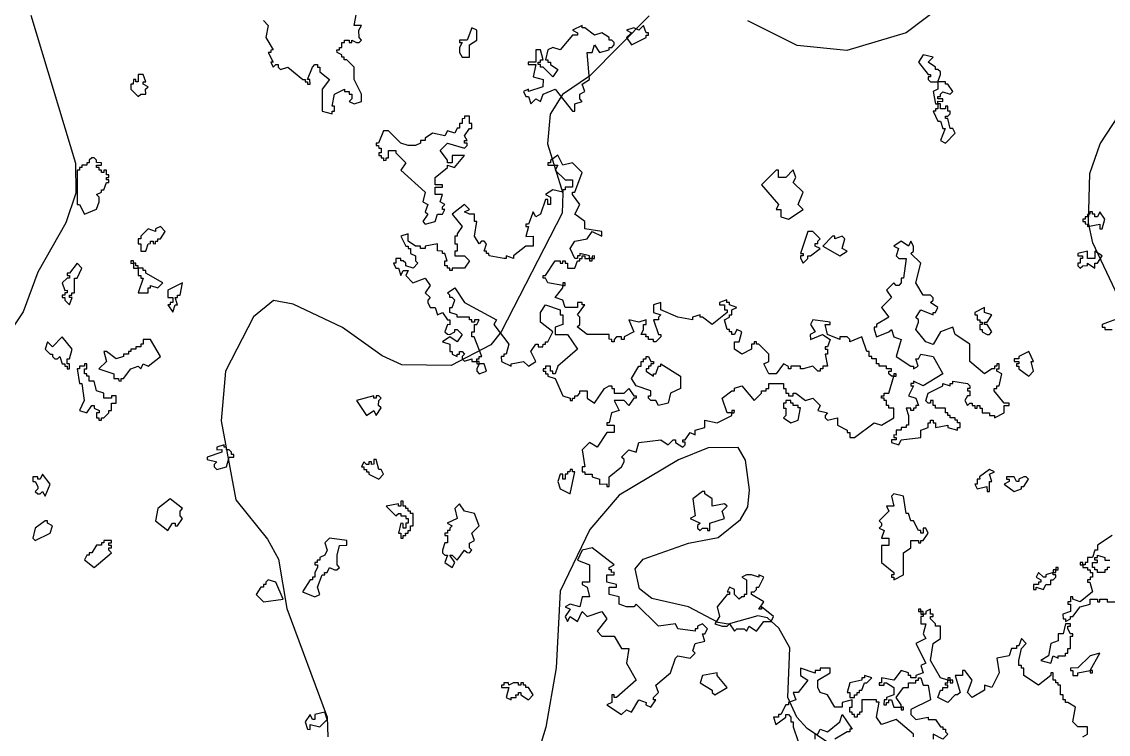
# Model space of a CAD drawing. Header units: metres. Extents: x -550 to 550, y -500 to 950.
# Drawn here: x -32 to 78.7, y -78 to -5.4 of the extents above; entities that cross this region are included whole.
import ezdxf

# ---------------------------------------------------------------- set-up
doc = ezdxf.new("R2010")
doc.units = ezdxf.units.M
doc.header["$LTSCALE"] = 2
for name, color, linetype in [('SITE-TREE-CANOPY', 94, 'CONTINUOUS'), ('TOPO-CONTOUR-MAJOR', 8, 'CONTINUOUS'), ('TOPO-CONTOUR-MINOR', 9, 'CONTINUOUS')]:
    doc.layers.add(name, color=color, linetype=linetype)

msp = doc.modelspace()

# ---------------------------------------------------------------- linework, layer by layer
at = {"layer": 'SITE-TREE-CANOPY'}
for points in [[(-7.4, -5.24), (-6.9, -5.74), (-7.15, -6.99), (-6.4, -8.23), (-6.65, -8.25), (-6.65, -8.49), (-6.9, -8.49), (-6.4, -9.49), (-6.65, -9.49), (-6.4, -9.99), (-6.15, -9.74), (-5.9, -9.74), (-5.91, -9.99), (-5.65, -10.24), (-4.9, -9.99), (-3.4, -11.24), (-3.15, -11.24), (-3.15, -11.49), (-2.9, -11.49), (-2.9, -11.74), (-2.65, -11.74), (-2.66, -11.24), (-2.9, -11.24), (-2.4, -9.99), (-2.15, -9.74), (-1.9, -9.74), (-1.9, -9.99), (-1.65, -9.99), (-1.65, -10.49), (-0.65, -11.25), (-1.4, -12.25), (-1.4, -14.49), (-0.41, -14.74), (-0.41, -14.49), (-0.15, -14.49), (-0.15, -13.99), (-0.4, -13.99), (-0.15, -12.74), (0.85, -12.24), (0.85, -12.49), (1.35, -12.49), (1.35, -12.74), (1.6, -12.74), (1.6, -13.24), (1.34, -13.49), (1.85, -13.74), (2.59, -13.49), (2.6, -12.74), (1.85, -11.24), (1.85, -9.99), (1.1, -9.25), (0.84, -9.24), (0.84, -8.99), (0.6, -8.99), (0.6, -8.74), (0.1, -8.49), (0.09, -8.24), (0.35, -8.24), (0.35, -7.99), (0.6, -7.99), (0.6, -7.49), (0.85, -7.49), (0.85, -7.24), (1.35, -7.24), (1.35, -7.49), (1.6, -7.49), (1.6, -7.24), (2.1, -7.49), (2.35, -7.49), (2.6, -7.24), (2.35, -6.99), (2.34, -6.24), (2.6, -5.74), (1.85, -5.74), (2.1, -4.49)], [(80.1, -35.49), (78.1, -36.24), (78.1, -36.49), (78.35, -36.49), (78.35, -36.74), (79.1, -36.74)], [(79.1, -57.74), (77.6, -58.73), (77.6, -59.24), (77.35, -59.23), (77.1, -59.99), (76.6, -59.99), (76.59, -60.49), (76.35, -60.49), (76.35, -60.74), (76.1, -60.73), (76.1, -60.99), (76.6, -60.99), (76.6, -61.24), (76.85, -61.24), (76.85, -61.49), (77.1, -61.49), (77.1, -61.99), (76.85, -61.99), (76.85, -62.24), (76.6, -62.24), (76.6, -62.49), (76.84, -62.49), (77.1, -63.49), (75.85, -64.49), (75.1, -64.24), (75.09, -63.99), (74.85, -63.99), (74.85, -64.49), (74.6, -64.49), (74.59, -64.74), (74.85, -64.74), (74.85, -65.49), (74.09, -65.74), (74.1, -66.24), (74.35, -66.24), (74.35, -66.49), (74.85, -66.24), (74.85, -65.99), (75.1, -66), (75.84, -64.99), (76.85, -64.74), (76.85, -64.24), (77.6, -64.24), (77.6, -64.49), (77.85, -64.49), (77.85, -64.24), (78.6, -64.24), (78.6, -64.49), (79.6, -64.49)], [(78.85, -60.99), (78.6, -60.99), (78.6, -61.24), (78.35, -61.24), (78.35, -61.49), (77.6, -61.49), (77.6, -61.24), (77.35, -61.24), (77.35, -60.99), (77.1, -60.99), (77.1, -60.49), (77.6, -60.49), (77.6, -60.24), (77.35, -60.24), (77.35, -59.99), (77.6, -59.99), (77.6, -59.74), (78.35, -59.99), (78.35, -60.24), (78.85, -60.24)], [(76.1, -78.24), (76.6, -77.99), (76.6, -77.24), (75.6, -77.24), (75.1, -76.74), (75.35, -75.24), (74.6, -74.74), (74.35, -74.74), (74.35, -74.49), (74.1, -74.49), (74.1, -73.99), (73.85, -73.99), (73.85, -72.99), (73.6, -72.99), (73.6, -72.75), (73.35, -72.74), (73.35, -72.49), (73.1, -72.49), (73.1, -71.74), (72.85, -71.74), (72.85, -71.99), (71.6, -72.99), (70.1, -72), (70.1, -71.24), (69.85, -71.24), (69.85, -70.99), (69.6, -70.99), (69.6, -70.49), (69.85, -69.24), (70.35, -68.74), (69.85, -68.24), (69.6, -68.99), (69.35, -68.99), (69.35, -69.24), (68.85, -69.24), (68.6, -69.99), (67.35, -70.25), (67.6, -71.74), (66.84, -73.24), (66.1, -72.99), (66.1, -73.49), (64.85, -74.24), (64.35, -73.73), (64.85, -72.49), (64.1, -71.49), (63.85, -71.49), (63.85, -71.99), (63.1, -71.99), (63.6, -73.74), (63.35, -73.99), (63.1, -73.99), (62.35, -74.74), (61.34, -74.24), (61.6, -73.49), (61.85, -73.49), (61.84, -73.24), (62.35, -73.24), (62.35, -72.99), (62.1, -72.99), (62.1, -72.74), (62.35, -72.74), (62.35, -72.49), (61.6, -72.24), (60.6, -70.49), (60.85, -68.74), (61.6, -68.24), (61.6, -66.99), (61.1, -66.99), (61.09, -66.74), (60.6, -66.24), (60.6, -65.99), (60.85, -65.99), (60.85, -65.74), (60.6, -65.74), (60.6, -65.24), (60.1, -65.49), (60.1, -65.74), (59.85, -65.74), (59.85, -65.99), (59.6, -65.99), (59.6, -66.74), (60.1, -66.74), (59.85, -67.74), (60.1, -68.24), (59.1, -68.74), (60.1, -70.74), (59.6, -70.99), (59.84, -71.74), (59.1, -71.99), (59.1, -72.24), (58.6, -72.24), (58.59, -71.99), (58.35, -71.99), (58.35, -71.74), (57.6, -71.49), (56.85, -72.49), (55.6, -72.24), (55.59, -72.74), (55.35, -72.74), (55.35, -72.99), (55.85, -72.99), (55.85, -72.74), (56.1, -72.74), (56.85, -73.24), (56.85, -73.99), (56.1, -74.24), (56.1, -74.49), (55.85, -74.49), (55.84, -74.99), (56.1, -74.99), (56.1, -74.74), (56.35, -74.74), (56.35, -74.49), (56.6, -74.49), (56.85, -75.24), (57.6, -75.24), (57.6, -74.99), (57.1, -74.24), (57.85, -73.24), (58.35, -73.24), (58.35, -72.74), (59.1, -72.74), (59.1, -72.49), (59.35, -72.49), (59.35, -72.24), (59.6, -72.24), (59.85, -72.99), (60.35, -72.99), (60.6, -74.49), (58.6, -75.48), (58.6, -75.98), (59.1, -76.49), (60.34, -76.24), (60.34, -76.49), (61.1, -76.49), (61.6, -77.23), (61.85, -77.23), (61.85, -77.49), (62.1, -77.49), (62.1, -77.74), (62.35, -77.99), (61.84, -78.49), (60.85, -77.99), (60.85, -78.49)], [(58.85, -78.24), (58.85, -77.99), (57.1, -76.49), (55.6, -76.99), (55.1, -76.24), (55.35, -74.73), (55.1, -74.73), (55.1, -74.49), (53.6, -74.49), (53.6, -75.74), (53.35, -75.74), (53.35, -75.99), (53.1, -75.99), (53.1, -76.24), (52.84, -76.24), (52.84, -75.99), (52.6, -75.99), (52.6, -75.74), (52.35, -75.74), (52.35, -75.24), (52.6, -75.24), (52.6, -74.49), (51.6, -74.74), (51.6, -75.24), (50.85, -75.24), (50.09, -73.99), (49.35, -73.74), (49.1, -73.24), (49.1, -72.49), (50.35, -71.74), (50.35, -71.24), (49.35, -71.25), (49.35, -71.49), (48.85, -71.49), (48.85, -71.75), (47.34, -71.24), (47.35, -71.99), (48.09, -72.49), (47.1, -73.75), (46.6, -73.74), (46.85, -74.49), (46.1, -74.74), (46.1, -74.99), (45.85, -74.99), (45.34, -75.99), (45.1, -75.99), (45.1, -76.25), (44.6, -76.24), (44.84, -76.99), (45.85, -76.24), (45.85, -75.99), (46.1, -75.99), (46.35, -76.24), (46.35, -76.74), (46.6, -76.74), (46.6, -77.24), (47.1, -78.74)], [(48.85, -78.49), (48.85, -77.99), (49.1, -77.99), (49.35, -77.49), (50.1, -77.74), (51.35, -76.74), (51.59, -75.99), (52.6, -77.49), (52.35, -77.49), (52.35, -77.73), (52.1, -77.75), (50.85, -78.49)]]:
    msp.add_lwpolyline(points, dxfattribs=at)
for points in [[(12.85, -8.99), (13.6, -8.99), (13.6, -7.74), (14.34, -7.24), (14.35, -6.24), (13.85, -5.99), (13.35, -7.24), (12.6, -7.24), (12.6, -7.49), (12.85, -7.49), (12.6, -7.99), (12.59, -8.49)], [(27.85, -8.23), (27.85, -7.99), (28.1, -7.99), (28.35, -7.73), (28.35, -7.49), (28.1, -7.25), (27.85, -7.24), (27.85, -6.99), (27.1, -6.49), (26.35, -6.74), (25.35, -5.98), (25.1, -6), (25.1, -5.74), (24.1, -6.24), (24.6, -6.5), (24.6, -6.74), (24.1, -6.74), (22.85, -8.24), (22.1, -7.99), (21.6, -8.24), (21.35, -9.24), (21.6, -9.24), (21.6, -9.49), (21.85, -9.49), (21.85, -9.74), (22.6, -10.24), (22.1, -10.99), (21.1, -9.99), (20.85, -9.99), (20.84, -9.74), (20.6, -9.74), (20.6, -9.49), (20.84, -9.49), (20.85, -9.24), (21.1, -9.24), (20.85, -8.24), (20.35, -8.24), (20.35, -9.49), (19.59, -9.49), (19.59, -9.74), (20.35, -9.74), (20.1, -10.99), (21.1, -11.24), (21.09, -11.99), (19.6, -12.48), (19.6, -12.24), (19.1, -12.49), (19.34, -12.98), (19.6, -12.98), (19.85, -13.74), (20.35, -13.24), (20.85, -13.49), (21.1, -12.74), (22.35, -12.24), (24.1, -14.49), (24.35, -14.49), (24.35, -13.74), (25.1, -13.49), (24.85, -13.24), (24.85, -12.74), (25.35, -12.49), (25.1, -11.74), (25.85, -11.24), (25.6, -8.49), (26.1, -8.49), (26.35, -7.74), (26.85, -8.49)], [(30.1, -7.74), (31.6, -6.99), (31.6, -6.74), (31.85, -6.74), (31.85, -6.49), (31.6, -6.49), (31.35, -5.74), (30.85, -6.24), (30.35, -5.99), (29.6, -6.23), (30.1, -6.49), (29.6, -6.99)], [(61.6, -10.74), (61.6, -10.49), (61.35, -10.24), (61.1, -10.24), (61.1, -9.99), (60.35, -9.49), (60.85, -8.99), (59.85, -8.74), (59.35, -9.49), (60.35, -10.74), (60.6, -10.74), (60.6, -10.99), (60.35, -10.99), (60.35, -11.24), (60.6, -11.49), (61.35, -11.49)], [(-20.15, -11.49), (-20.4, -11.49), (-20.4, -11.24), (-20.65, -11.24), (-20.66, -11.74), (-20.9, -11.74), (-20.9, -12.24), (-20.15, -12.99), (-19.91, -12.74), (-19.4, -12.74), (-19.41, -12.24), (-19.15, -11.99), (-19.65, -11.74), (-19.65, -11.49), (-19.4, -11.49), (-19.65, -10.74), (-20.16, -10.74)], [(61.35, -12.24), (60.85, -12.49), (61.1, -13.74), (61.35, -13.74), (61.35, -13.48), (61.85, -13.49), (61.85, -13.24), (61.35, -13.24), (61.35, -13), (61.6, -12.98), (61.6, -12.74), (61.85, -12.5), (62.6, -12.74), (62.85, -12.49), (62.35, -11.74), (62.1, -11.74), (62.1, -11.49), (61.35, -11.49)], [(61.35, -14.24), (61.1, -14.24), (61.1, -14.49), (60.85, -14.48), (61.35, -15.49), (61.6, -15.49), (61.85, -16.24), (62.09, -16.24), (61.6, -17.49), (62.1, -17.73), (63.1, -16.73), (62.85, -16.25), (62.6, -16.24), (62.35, -15.24), (62.1, -15.24), (62.1, -14.99), (62.35, -14.99), (62.59, -14.74), (62.6, -14.49), (62.35, -14.49), (62.35, -13.99), (62.1, -13.99), (62.1, -14.24), (61.6, -14.24), (61.6, -13.74), (61.35, -13.74)], [(13.6, -16.24), (13.85, -16.24), (13.85, -15.74), (13.6, -15.74), (13.6, -14.99), (13.1, -14.99), (13.1, -15.23), (12.85, -15.25), (12.84, -15.73), (12.6, -15.73), (12.6, -16.23), (12.35, -16.23), (12.1, -16.73), (11.35, -16.49), (11.09, -16.99), (9.84, -16.74), (9.1, -17.24), (9.1, -17.49), (8.6, -17.49), (8.6, -17.74), (8.09, -17.99), (7.35, -17.99), (6.6, -17.74), (5.35, -16.49), (4.85, -16.49), (4.34, -17.74), (4.1, -17.74), (4.1, -17.99), (4.34, -17.99), (4.35, -18.24), (4.6, -18.24), (4.6, -18.74), (4.35, -18.74), (4.35, -18.99), (4.6, -18.99), (4.6, -19.24), (4.85, -19.24), (4.85, -19.5), (5.1, -19.48), (5.1, -19.24), (5.35, -19.24), (5.35, -18.49), (6.1, -18.48), (6.1, -18.74), (7.1, -19.74), (6.6, -20.49), (9.1, -22.74), (8.85, -23.74), (9.35, -23.99), (9.1, -24.74), (9.35, -24.98), (8.85, -25.74), (9.1, -25.99), (10.1, -25.74), (10.35, -24.99), (10.85, -24.99), (11.1, -24.49), (10.85, -24.49), (10.85, -24.24), (11.1, -23.99), (10.6, -23.74), (10.85, -22.98), (10.1, -22.99), (10.1, -22.24), (10.85, -22.24), (10.85, -21.99), (10.1, -21.99), (10.1, -21.24), (11.35, -20.24), (11.35, -19.99), (12.09, -20.24), (13.1, -18.99), (11.85, -18.99), (11.85, -19.74), (11.35, -19.74), (11.35, -19.49), (10.6, -18.49), (11.35, -17.73), (13.09, -18.24), (13.35, -17.99), (13.35, -17.74), (13.1, -17.74), (13.1, -17.49), (13.35, -17.49), (13.1, -16.99)], [(-23.9, -22.49), (-23.65, -22.49), (-23.4, -21.74), (-23.15, -21.74), (-23.15, -21.49), (-23.4, -21.49), (-23.4, -21.24), (-23.15, -21.24), (-23.15, -20.99), (-23.4, -20.99), (-23.41, -20.49), (-23.65, -20.49), (-23.65, -20.74), (-23.9, -20.74), (-23.9, -20.49), (-24.15, -20.49), (-24.15, -20.24), (-24.4, -20.24), (-24.4, -19.99), (-23.9, -19.99), (-23.9, -19.74), (-24.4, -19.73), (-24.4, -19.49), (-24.65, -19.24), (-24.9, -19.24), (-25.15, -19.49), (-25.15, -19.74), (-25.4, -19.74), (-25.4, -19.99), (-25.9, -19.99), (-25.91, -20.24), (-26.15, -20.24), (-26.15, -20.49), (-26.4, -20.49), (-26.4, -23.99), (-26.15, -23.99), (-25.65, -24.99), (-24.4, -24.48), (-24.15, -23.74), (-24.15, -23.24), (-24.4, -22.99), (-23.9, -22.74)], [(14.34, -39.74), (14.6, -39.74), (14.6, -39.49), (14.85, -39.49), (14.09, -37.49), (13.85, -37.49), (13.85, -36.99), (14.1, -36.99), (14.1, -36.24), (14.35, -36.24), (14.6, -35.74), (14.1, -35.74), (14.1, -35.99), (13.85, -35.99), (13.85, -35.74), (13.6, -35.74), (13.6, -35.49), (12.35, -35.49), (12.35, -35.24), (11.6, -34.99), (11.6, -34.49), (11.85, -34.49), (12.1, -33.74), (11.85, -33.49), (11.6, -33.49), (11.6, -33.24), (11.35, -32.99), (12.1, -32.49), (13.09, -33.99), (16.35, -35.74), (16.1, -36.24), (17.6, -38.24), (17.35, -39.24), (17.1, -39.24), (17.1, -39.49), (16.84, -39.49), (16.85, -39.99), (17.85, -40.49), (17.85, -40.24), (19.1, -39.99), (19.6, -40.49), (20.35, -39.99), (19.85, -38.99), (20.35, -38.24), (20.6, -38.24), (20.6, -38.49), (21.09, -38.49), (21.1, -38.24), (21.35, -38.24), (21.35, -37.99), (21.6, -37.99), (22.1, -36.99), (20.85, -35.99), (20.85, -34.99), (21.35, -34.24), (22.85, -34.74), (22.85, -35.24), (23.1, -35.24), (23.1, -36.24), (22.35, -36.49), (22.35, -37.24), (23.6, -37.24), (24.6, -38.74), (22.59, -40.49), (22.35, -41.24), (22.1, -41.24), (22.1, -40.99), (21.85, -40.99), (21.85, -40.49), (21.34, -40.48), (21.34, -40.74), (21.1, -40.74), (21.1, -40.99), (21.34, -40.99), (21.35, -41.24), (21.6, -41.24), (21.6, -41.49), (22.35, -41.74), (23.1, -43.49), (23.85, -43.74), (23.85, -43.99), (24.1, -43.99), (24.1, -43.74), (24.35, -43.74), (24.35, -43.49), (24.6, -43.49), (24.85, -43.24), (24.85, -42.99), (25.6, -42.99), (25.6, -43.74), (26.35, -44.24), (27.35, -42.74), (27.85, -42.48), (28.1, -42.48), (28.1, -42.74), (28.35, -42.74), (28.35, -43.24), (29.35, -43.24), (29.85, -42.74), (30.35, -43.49), (30.6, -43.49), (30.6, -43.75), (30.35, -43.74), (29.85, -44.49), (29.35, -43.99), (28.35, -43.99), (28.85, -44.99), (28.09, -45.24), (27.85, -46.24), (27.59, -46.24), (27.59, -46.49), (28.35, -46.49), (28.34, -47.24), (27.6, -47.25), (26.6, -48.73), (25.85, -48.24), (25.1, -48.99), (25.35, -50.74), (25.1, -50.73), (25.09, -51.24), (25.35, -51.24), (25.35, -51.49), (26.1, -51.49), (26.1, -51.74), (26.85, -51.99), (26.85, -52.49), (27.6, -52.48), (27.6, -52.74), (27.85, -52.74), (27.85, -51.74), (29.1, -50.74), (29.35, -50.24), (29.35, -50), (29.1, -49.74), (29.85, -48.99), (30.6, -49.24), (30.85, -48.24), (33.1, -47.99), (33.85, -48.49), (34.35, -47.99), (34.6, -47.99), (34.6, -48.24), (35.34, -48.73), (35.6, -48.49), (35.6, -48.23), (35.35, -48.23), (35.35, -47.99), (35.6, -47.99), (36.1, -47.25), (36.6, -47.49), (36.6, -46.99), (37.59, -46.74), (37.6, -45.99), (38.85, -46.24), (40.35, -45.49), (40.35, -45.24), (39.85, -45.24), (39.35, -43.73), (40.35, -42.99), (40.6, -42.99), (40.6, -42.73), (41.35, -42.49), (42.6, -43.99), (43.35, -43.24), (43.35, -42.99), (43.85, -42.99), (43.85, -42.74), (44.1, -42.74), (44.1, -42.24), (45.6, -42.24), (45.6, -42.74), (45.85, -42.74), (45.85, -43.24), (46.1, -43.24), (46.1, -43.49), (46.59, -43.49), (46.6, -43.24), (46.85, -43.24), (47.85, -43.99), (48.6, -43.74), (49.35, -44.49), (49.1, -44.99), (50.1, -45.24), (49.85, -45.49), (49.85, -45.74), (50.1, -45.98), (51.1, -45.74), (51.1, -46.49), (52.1, -46.99), (52.1, -47.24), (52.35, -47.24), (52.35, -47.74), (52.85, -47.73), (54.85, -46.24), (55.6, -46.49), (56.84, -45.74), (56.85, -44.74), (56.35, -44.74), (56.35, -44.49), (56.1, -44.49), (56.1, -43.99), (55.85, -43.99), (55.85, -43.74), (55.6, -43.74), (55.6, -43.49), (55.85, -43.49), (55.85, -43.24), (56.35, -43.24), (56.85, -41.49), (56.6, -41.49), (56.35, -41.24), (56.35, -40.99), (56.6, -40.99), (56.6, -40.74), (56.1, -40.74), (56.1, -40.49), (55.35, -40.48), (55.35, -40.24), (55.1, -40.24), (55.1, -39.74), (54.6, -39.74), (54.6, -39.49), (54.35, -39.49), (54.35, -38.99), (54.1, -38.99), (53.6, -37.49), (52.35, -37.99), (52.35, -37.74), (52.09, -37.49), (51.35, -37.49), (51.35, -37.74), (50.1, -37.24), (49.85, -36.24), (50.35, -36.24), (50.35, -35.98), (48.6, -35.74), (48.35, -36.24), (48.85, -36.99), (48.34, -37.24), (48.35, -37.74), (49.59, -37.24), (50.35, -37.74), (50.1, -38.49), (49.85, -38.49), (49.85, -38.74), (50.1, -38.74), (50.1, -39.24), (49.84, -39.24), (50.1, -40.49), (49.6, -40.49), (49.6, -40.74), (49.35, -40.74), (49.35, -40.99), (49.1, -40.99), (48.6, -40.49), (47.6, -40.74), (47.35, -40.74), (47.35, -40.49), (46.35, -40.48), (46.35, -40.74), (46.1, -40.74), (46.1, -40.5), (45.59, -40.24), (44.85, -41.24), (44.1, -41.24), (43.6, -40.24), (44.1, -39.99), (44.1, -39.24), (43.1, -38.24), (42.84, -38.24), (42.84, -37.99), (42.6, -37.99), (42.6, -38.24), (42.35, -38.24), (42.35, -38.74), (41.35, -39.24), (40.6, -38.74), (40.6, -37.99), (41.1, -37.99), (41.35, -36.98), (40.84, -36.74), (40.6, -37.24), (40.35, -37.24), (40.35, -36.99), (40.1, -36.99), (40.1, -36.74), (39.85, -36.74), (39.6, -35.74), (40.1, -35.49), (40.1, -35.24), (40.35, -35.24), (40.35, -34.74), (40.85, -34.49), (40.1, -34.24), (40.1, -33.99), (39.84, -33.99), (39.84, -33.73), (39.1, -33.99), (39.1, -34.23), (39.6, -34.24), (39.6, -34.74), (39.85, -34.74), (39.85, -34.99), (38.35, -36.24), (37.35, -35.49), (37.1, -35.49), (37.1, -35.24), (36.34, -35.49), (36.34, -35.74), (34.85, -35.49), (33.09, -34.74), (33.1, -33.99), (32.35, -34.24), (32.35, -34.99), (33.1, -35.24), (32.85, -35.49), (32.85, -35.74), (32.35, -35.74), (32.85, -37.24), (33.1, -37.24), (33.1, -37.49), (32.6, -37.99), (32.35, -37.99), (32.35, -37.74), (31.85, -37.74), (31.85, -37.5), (31.59, -37.49), (31.6, -37.24), (31.1, -37.24), (31.35, -36.74), (31.35, -36.24), (31.6, -36.24), (31.6, -35.74), (30.85, -35.99), (29.85, -35.74), (30.35, -36.99), (29.35, -37.49), (29.35, -37.74), (29.09, -37.74), (29.09, -37.49), (28.6, -37.49), (28.35, -37.74), (28.35, -37.99), (28.1, -37.99), (28.1, -37.74), (27.84, -37.73), (27.85, -37.25), (25.6, -37.24), (24.59, -36.48), (24.85, -36.24), (24.85, -35.49), (24.6, -35.24), (25.35, -34.24), (25.1, -34.24), (25.1, -33.99), (24.6, -33.99), (24.6, -34.49), (23.35, -34.49), (23.1, -33.74), (22.34, -33.49), (23.1, -32.49), (23.1, -32.24), (21.59, -31.99), (21.35, -31.49), (21.1, -31.49), (21.1, -31.24), (21.35, -31.24), (22.35, -29.74), (22.85, -29.74), (22.85, -29.99), (23.1, -29.99), (23.1, -29.74), (23.35, -29.74), (23.35, -29.99), (23.6, -29.99), (23.6, -30.49), (24.35, -30.49), (24.6, -29.74), (24.85, -29.74), (24.85, -29.49), (25.1, -29.49), (25.1, -29.24), (25.35, -29.24), (25.35, -29.49), (25.85, -29.49), (25.85, -29.24), (24.85, -28.99), (24.85, -29.24), (24.6, -29.24), (24.6, -29.49), (24.35, -29.49), (23.85, -28.49), (24.35, -27.74), (25.6, -27.49), (26.1, -26.74), (27.1, -27.24), (27.1, -26.74), (25.35, -26.49), (25.35, -25.74), (24.35, -24.99), (24.85, -23.99), (24.1, -22.99), (24.1, -22.74), (24.35, -22.74), (25.1, -20.75), (24.1, -19.74), (23.1, -19.99), (22.6, -18.98), (21.85, -19.5), (21.85, -19.74), (21.6, -19.74), (21.6, -19.98), (22.6, -19.99), (22.35, -20.49), (23.35, -21.49), (24.09, -21.49), (24.1, -22.23), (23.35, -22.24), (23.35, -22.49), (23.1, -22.49), (23.1, -22.74), (22.1, -22.49), (21.35, -22.99), (21.85, -23.24), (21.85, -23.99), (21.6, -23.99), (21.6, -23.49), (21.35, -23.49), (20.85, -24.99), (20.35, -25.24), (20.09, -24.74), (19.6, -25.99), (19.35, -25.99), (19.35, -26.24), (19.6, -26.24), (19.35, -27.25), (20.1, -27.23), (20.1, -28.24), (19.35, -28.24), (18.1, -29.23), (18.1, -29.49), (17.35, -29.24), (17.35, -29.49), (17.1, -29.49), (15.6, -29.24), (15.59, -28.99), (15.35, -28.99), (15.35, -28.74), (15.1, -28.74), (15.35, -27.99), (15.1, -27.74), (14.84, -27.74), (14.6, -28), (14.1, -27.24), (14.35, -25.74), (14.1, -25.74), (14.1, -24.99), (13.6, -24.99), (13.1, -24.75), (13.6, -24.49), (13.1, -23.99), (11.85, -24.99), (12.85, -26.24), (12.35, -26.99), (12.35, -27.24), (12.1, -27.24), (12.1, -27.99), (12.35, -27.99), (12.35, -28.74), (12.1, -28.74), (12.1, -29.24), (13.1, -29.24), (13.6, -29.74), (13.1, -30.49), (11.85, -30.49), (11.85, -30.74), (11.6, -30.74), (11.6, -30.49), (11.35, -30.49), (11.35, -30.24), (11.1, -30.24), (11.1, -29.74), (11.34, -29.74), (11.1, -28.99), (10.85, -28.99), (10.85, -28.74), (10.35, -28.73), (10.35, -27.99), (9.1, -28.24), (9.1, -28.49), (8.6, -28.49), (8.6, -28.24), (8.1, -28.24), (7.34, -27.74), (7.35, -26.98), (6.6, -27.24), (7.1, -28.24), (7.35, -28.24), (7.35, -28.49), (7.6, -28.49), (7.6, -28.99), (8.1, -29.24), (8.1, -29.74), (8.35, -29.99), (7.85, -30.49), (7.1, -30.24), (7.1, -29.99), (6.85, -29.74), (6.6, -29.74), (6.6, -29.49), (6.1, -29.49), (6.1, -29.99), (5.85, -29.99), (6.1, -30.49), (6.35, -30.49), (6.6, -31.24), (6.85, -30.74), (7.35, -30.74), (7.1, -31.24), (7.84, -31.99), (9.1, -31.49), (9.6, -32.24), (9.1, -32.99), (9.6, -33.49), (9.34, -33.74), (9.34, -34), (9.6, -34.48), (10.1, -34.49), (10.35, -35.24), (10.85, -34.99), (11.35, -35.74), (11.6, -35.74), (11.6, -36.25), (11.35, -36.24), (11.1, -36.99), (11.35, -37.23), (11.59, -37.24), (12.1, -36.99), (12.1, -36.74), (12.35, -36.74), (12.84, -37.24), (12.35, -37.99), (11.59, -37.49), (10.85, -37.99), (11.6, -38.24), (11.6, -38.99), (11.85, -38.99), (11.84, -39.24), (12.35, -39.49), (12.35, -39.24), (12.6, -39.24), (12.6, -38.99), (12.85, -38.99), (13.09, -39.24), (12.85, -39.49), (12.85, -39.74), (13.1, -39.98), (13.85, -39.74), (13.85, -39.99), (14.35, -39.99)], [(45.84, -21.24), (45.1, -21.24), (45.1, -20.49), (44.85, -20.49), (43.35, -21.99), (45.1, -23.99), (44.85, -24.49), (45.35, -24.49), (45.35, -25.24), (46.1, -25.49), (47.6, -24.49), (47.1, -23.99), (47.6, -22.74), (46.6, -21.74), (46.85, -21.24), (46.6, -20.48)], [(77.6, -25.24), (77.35, -25.24), (77.35, -24.98), (77.1, -24.98), (77.1, -24.74), (76.84, -24.74), (76.84, -24.98), (76.6, -25), (76.6, -25.24), (76.35, -25.24), (76.35, -25.48), (76.1, -25.5), (76.1, -25.74), (76.34, -25.74), (76.34, -25.98), (76.6, -25.99), (76.6, -26.24), (77.85, -25.99), (77.85, -26.49), (78.1, -26.49), (78.35, -25.49), (77.85, -24.74)], [(-18.4, -26.74), (-19.15, -26.49), (-19.9, -27.24), (-19.9, -27.49), (-20.15, -27.49), (-20.15, -27.99), (-19.9, -27.99), (-19.91, -28.74), (-19.4, -28.74), (-19.15, -28), (-18.9, -27.98), (-18.9, -27.74), (-18.65, -27.74), (-18.65, -27.98), (-18.4, -27.99), (-18.4, -27.74), (-18.16, -27.74), (-18.15, -27.48), (-17.9, -27.49), (-17.4, -26.74), (-17.9, -26.24), (-18.4, -26.49)], [(47.35, -28.99), (47.6, -29), (47.6, -29.24), (47.35, -29.24), (47.35, -29.48), (47.6, -29.99), (48.09, -29.49), (48.1, -29.24), (48.35, -29.24), (49.35, -28.49), (48.85, -28.24), (48.85, -27.98), (49.1, -27.98), (49.09, -27.74), (49.35, -27.48), (48.6, -26.74), (48.1, -26.74)], [(50.85, -27.49), (50.85, -27.24), (50.6, -27.24), (49.6, -28.24), (51.35, -29.24), (52.1, -28.75), (51.6, -28.49), (51.85, -27.49), (51.6, -27.24)], [(58.35, -28.24), (57.6, -27.74), (56.85, -28.24), (57.34, -28.49), (57.1, -29.24), (57.35, -29.49), (58.1, -29.49), (57.85, -31.49), (57.6, -31.49), (57.6, -31.99), (57.35, -32.24), (57.09, -32.24), (56.85, -31.99), (56.1, -32.74), (56.6, -33.49), (55.6, -34.49), (56.35, -35.49), (55.09, -36.24), (55.09, -36.49), (54.85, -36.49), (54.85, -36.74), (55.1, -37.49), (56.35, -36.99), (56.6, -36.74), (56.85, -37.49), (57.6, -37.74), (57.1, -39.49), (58.6, -40.49), (58.85, -40.49), (58.85, -40.73), (59.34, -40.49), (59.1, -39.74), (59.35, -39.74), (59.6, -39.24), (60.85, -39.49), (61.85, -41.24), (59.85, -42.49), (58.84, -41.99), (58.85, -42.24), (58.6, -42.24), (58.6, -42.49), (58.85, -42.49), (58.35, -43.49), (59.09, -43.74), (59.35, -44.49), (59.1, -44.49), (59.1, -44.74), (58.85, -44.74), (58.85, -44.99), (58.59, -44.99), (58.59, -44.74), (58.1, -44.74), (58.35, -45.49), (58.35, -46.48), (58.1, -46.5), (58.1, -46.74), (57.6, -46.74), (57.59, -47), (57.1, -46.99), (57.1, -47.5), (56.85, -47.49), (56.85, -47.74), (57.1, -47.74), (57.09, -47.98), (56.6, -48), (56.6, -48.24), (57.35, -48.49), (57.6, -47.99), (59.6, -47.74), (59.6, -46.99), (60.35, -46.74), (60.35, -46.24), (60.59, -46.24), (60.59, -45.99), (60.85, -45.99), (60.85, -46.24), (61.1, -46.24), (61.1, -46.74), (62.35, -46.49), (62.35, -46.73), (63.35, -46.99), (63.35, -46.74), (63.6, -46.74), (63.6, -46.24), (63.35, -46.24), (63.35, -45.99), (63.09, -45.99), (63.1, -45.73), (62.6, -45.74), (62.6, -45.49), (62.35, -45.49), (62.34, -45.24), (62.1, -45.24), (62.1, -44.74), (61.09, -44.74), (61.1, -44.49), (60.85, -44.49), (60.85, -43.98), (60.6, -43.98), (60.6, -44.24), (60.35, -44.24), (60.1, -44), (60.35, -43.24), (61.85, -42.48), (61.85, -42.24), (62.6, -42.49), (62.6, -42.24), (62.85, -42.24), (62.85, -41.99), (64.35, -42.24), (64.6, -42.49), (64.59, -42.74), (64.35, -42.74), (64.35, -42.99), (64.59, -42.99), (64.6, -43.49), (64.35, -43.49), (64.09, -43.99), (64.35, -44.49), (64.6, -44.23), (64.85, -44.23), (64.85, -44.49), (65.1, -44.49), (65.1, -44.74), (65.35, -44.74), (65.35, -44.49), (65.6, -44.49), (65.6, -44.74), (65.85, -44.74), (65.85, -45.24), (66.6, -45.24), (66.6, -45.49), (67.1, -45.49), (67.1, -45.74), (68.1, -45.24), (68.1, -44.49), (68.6, -44.48), (68.6, -44.24), (68.1, -44.24), (67.09, -42.99), (67.09, -42.74), (67.35, -42.74), (67.35, -42.49), (67.6, -42.49), (67.85, -41.24), (67.35, -40.99), (67.35, -40.75), (67.6, -40.73), (67.6, -40.25), (67.35, -40.24), (67.35, -40.49), (67.1, -40.49), (67.1, -40.74), (66.84, -40.74), (66.1, -41.24), (64.6, -39.99), (64.6, -38.24), (63.1, -37.24), (62.85, -36.49), (61.6, -36.99), (60.85, -38.25), (60.1, -37.99), (59.1, -36.74), (59.35, -35.99), (59.35, -35.74), (59.1, -35.5), (59.6, -34.74), (60.85, -35.24), (60.85, -34.99), (61.1, -34.99), (61.35, -34.49), (60.6, -33.98), (60.85, -33.74), (60.85, -33.5), (60.6, -33.24), (59.85, -33.24), (59.1, -31.99), (59.6, -29.99), (58.59, -28.99), (58.85, -28.74), (58.85, -28.24), (58.6, -27.74)], [(77.34, -29.49), (76.6, -29.49), (76.6, -28.74), (75.6, -28.99), (75.6, -29.24), (76.09, -29.24), (76.09, -29.49), (75.85, -29.49), (75.85, -29.99), (75.6, -29.99), (75.59, -30.24), (75.85, -30.49), (76.1, -30.24), (76.6, -30.23), (76.6, -29.99), (77.35, -30.49), (77.35, -29.99), (77.6, -29.99), (78.1, -29.24), (77.35, -28.74)], [(-20.65, -29.74), (-20.9, -29.74), (-20.9, -30), (-20.65, -29.98)], [(25.85, -29.75), (26.1, -29.73), (26.1, -29.49), (25.85, -29.49)], [(26.35, -29.49), (26.35, -29.23), (26.1, -29.25), (26.1, -29.49)], [(-27.4, -31.24), (-27.15, -31.24), (-27.15, -31.49), (-27.4, -31.49), (-27.9, -31.99), (-27.65, -32.75), (-27.4, -32.73), (-27.4, -32.99), (-27.65, -32.99), (-27.65, -33.23), (-27.9, -33.25), (-27.9, -33.49), (-27.65, -33.49), (-27.65, -33.74), (-27.15, -34.24), (-26.9, -33.49), (-27.15, -33.49), (-27.15, -33.24), (-26.91, -33.24), (-26.91, -32.99), (-26.65, -32.99), (-26.65, -31.49), (-26.4, -31.49), (-25.9, -30.49), (-26.4, -29.99), (-27.16, -30.99), (-27.4, -30.99)], [(-20.65, -30.24), (-20.65, -30.49), (-20.15, -30.49), (-20.15, -30.24), (-20.41, -30.24), (-20.41, -29.98), (-20.65, -29.98)], [(-20.15, -31.24), (-19.9, -31.24), (-19.9, -31.49), (-19.65, -31.49), (-20.15, -32.99), (-19.15, -32.99), (-19.15, -32.49), (-18.9, -32.49), (-18.91, -32.24), (-18.15, -32.49), (-17.66, -31.99), (-19.4, -30.99), (-19.4, -30.74), (-19.65, -30.74), (-19.65, -30.49), (-20.15, -30.49)], [(-17.15, -33.49), (-16.65, -33.49), (-16.65, -33.99), (-16.9, -33.99), (-16.9, -34.24), (-17.15, -34.24), (-16.65, -34.98), (-16.4, -34.24), (-16.16, -34.24), (-16.4, -33.49), (-16.15, -33.49), (-16.15, -33.24), (-15.9, -33.24), (-15.65, -31.99), (-17.15, -32.74)], [(23.35, -32.24), (23.35, -31.99), (23.1, -31.99), (23.1, -32.24)], [(66.35, -37.24), (66.6, -37.24), (66.85, -36.98), (66.35, -36.24), (66.1, -36.24), (66.1, -35.99), (66.35, -35.99), (66.84, -35.24), (66.1, -34.99), (66.09, -34.49), (65.1, -34.99), (65.1, -35.24), (65.35, -35.24), (65.35, -35.74), (65.6, -35.74), (65.6, -35.99), (65.85, -35.99), (65.85, -36.24), (65.6, -36.24), (65.6, -36.74), (65.85, -36.74), (65.85, -36.99)], [(-28.9, -38.49), (-29.4, -37.99), (-29.65, -38.74), (-29.15, -39.24), (-28.9, -39.24), (-28.9, -39.48), (-28.65, -39.74), (-28.4, -39.74), (-28.15, -39.49), (-27.91, -40.24), (-27.65, -40.24), (-27.65, -40.49), (-27.4, -40.49), (-27.4, -40.74), (-27.15, -40.74), (-27.15, -40.24), (-27.4, -40.24), (-27.4, -39.74), (-27.15, -39.74), (-26.9, -38.74), (-27.9, -37.49)], [(-20.15, -40.49), (-19.9, -40.74), (-19.65, -40.24), (-19.16, -40.49), (-17.9, -39.49), (-18.91, -37.74), (-19.65, -37.74), (-19.65, -38.24), (-19.9, -38.24), (-19.9, -38.5), (-20.4, -38.49), (-20.4, -38.74), (-20.9, -38.74), (-20.9, -38.99), (-21.15, -38.99), (-21.15, -39.24), (-21.65, -39.24), (-21.65, -39.49), (-22.41, -39.74), (-23.4, -38.99), (-23.65, -38.99), (-23.4, -39.99), (-24.16, -40.74), (-22.65, -41.24), (-22.65, -41.74), (-22.16, -41.74), (-22.15, -41.98), (-21.9, -41.99), (-21.9, -41.74), (-21.65, -41.74), (-20.9, -40.74)], [(32.1, -39.99), (32.35, -39.99), (32.35, -40.24), (32.1, -40.24), (32.1, -40.49), (31.85, -40.49), (31.85, -40.74), (31.6, -40.74), (31.6, -40.99), (32.35, -41.49), (32.35, -41.24), (32.59, -41.24), (32.85, -40.49), (33.1, -40.49), (33.09, -40.24), (35.1, -41.49), (35.1, -42.74), (34.09, -43.24), (33.85, -44.24), (32.85, -44.49), (32.6, -43.99), (32.1, -43.99), (31.85, -43.74), (31.85, -43.49), (32.1, -43.49), (32.1, -42.99), (30.6, -42.49), (30.1, -41.74), (30.85, -40.49), (31.1, -40.49), (31.1, -39.99), (31.35, -39.99), (31.35, -39.74), (31.6, -39.74), (31.6, -39.49), (31.85, -39.49)], [(69.1, -39.99), (69.6, -39.99), (69.6, -40.24), (69.35, -40.24), (69.35, -40.49), (69.6, -40.49), (69.6, -40.74), (70.6, -41.49), (71.1, -40.99), (70.85, -39.99), (71.09, -39.99), (70.6, -38.99), (69.6, -39.49), (69.6, -39.74), (69.1, -39.74)], [(-25.15, -41.49), (-25.4, -41.49), (-25.4, -41.24), (-25.65, -41.24), (-25.65, -40.73), (-25.41, -40.73), (-25.4, -40.23), (-25.65, -40.25), (-25.65, -40.49), (-26.15, -40.49), (-26.15, -40.74), (-26.4, -40.74), (-26.15, -42.24), (-25.9, -42.24), (-25.66, -43.99), (-26.16, -44.99), (-25.4, -45.24), (-24.9, -44.5), (-24.65, -44.48), (-24.65, -44.74), (-24.15, -44.99), (-24.15, -45.24), (-24.4, -45.24), (-24.4, -45.74), (-24.16, -45.74), (-24.16, -45.99), (-23.9, -45.99), (-23.9, -45.74), (-23.65, -45.74), (-23.15, -45.24), (-23.15, -44.99), (-22.9, -44.99), (-22.9, -44.24), (-22.4, -44.24), (-22.4, -43.49), (-22.9, -43.49), (-22.9, -43.74), (-23.65, -43.74), (-23.65, -43.24), (-24.4, -42.99), (-24.65, -41.99), (-25.15, -41.99)], [(14.6, -39.99), (14.35, -39.99), (14.35, -40.24), (14.6, -40.24)], [(14.35, -40.74), (14.35, -40.99), (14.6, -41.24), (15.35, -40.99), (15.1, -40.24), (14.6, -40.24)], [(57.1, -41.49), (57.1, -41.24), (56.85, -41.24), (56.85, -41.49)], [(4.1, -43.74), (3.85, -43.74), (3.85, -43.49), (2.1, -43.99), (3.1, -45.49), (3.85, -44.99), (4.1, -45.49), (4.6, -44.73), (4.34, -44.49), (4.35, -43.99), (4.6, -43.74), (4.35, -43.49), (4.1, -43.49)], [(46.35, -46.24), (47.1, -45.99), (47.34, -44.73), (47.1, -44.73), (47.1, -44.49), (46.6, -44.49), (46.6, -44.24), (46.35, -44.24), (46.35, -43.99), (45.85, -43.99), (45.85, -44.24), (45.6, -44.24), (45.6, -44.74), (45.85, -44.74), (45.85, -45.49), (45.59, -45.74)], [(40.59, -45.24), (40.6, -44.99), (40.35, -44.99), (40.35, -45.24)], [(-12.15, -50.99), (-11.16, -50.74), (-10.9, -49.74), (-10.4, -49.74), (-10.4, -49.49), (-10.66, -49.49), (-10.66, -49.24), (-10.9, -48.99), (-11.15, -48.99), (-11.15, -48.74), (-11.4, -48.74), (-11.41, -48.48), (-12.15, -48.74), (-12.15, -48.99), (-11.65, -48.98), (-11.65, -49.24), (-13.15, -49.74), (-13.15, -49.99), (-12.15, -50.24), (-12.41, -50.49), (-12.41, -50.74)], [(4.35, -51.99), (4.85, -51.49), (4.6, -50.99), (4.35, -50.99), (4.1, -50), (3.85, -49.99), (3.85, -50.48), (3.6, -50.5), (3.6, -50.24), (3.35, -50.24), (3.35, -50.49), (3.1, -50.49), (2.85, -50.24), (2.59, -50.74), (2.85, -50.74), (2.85, -50.99), (3.1, -51), (3.1, -51.24), (3.35, -51.24), (3.35, -51.48)], [(-30.4, -53.49), (-30.15, -53.49), (-29.9, -53.24), (-29.65, -53.74), (-29.15, -52.49), (-29.9, -51.49), (-30.15, -51.99), (-30.4, -51.99), (-30.4, -51.74), (-30.9, -51.74), (-30.91, -52.24), (-30.65, -52.24), (-30.4, -52.74), (-30.4, -52.99), (-30.65, -53.24)], [(23.84, -51.24), (23.6, -51.24), (23.6, -51.49), (23.35, -51.49), (23.35, -51.99), (23.1, -51.99), (23.1, -51.49), (22.85, -51.49), (22.6, -52.24), (22.85, -52.99), (23.85, -53.49), (24.35, -51.23), (24.1, -51.25), (24.1, -50.99), (23.85, -50.99)], [(65.35, -52.99), (66.34, -52.74), (66.35, -53.24), (66.6, -53.24), (66.6, -52.24), (66.85, -52.24), (66.6, -51.49), (67.1, -51.23), (66.6, -50.99), (65.59, -51.74), (65.6, -51.99), (65.35, -51.99), (65.35, -52.49), (65.09, -52.49)], [(69.6, -51.99), (69.6, -52.24), (69.35, -52.24), (69.1, -51.74), (68.35, -51.74), (68.35, -51.99), (68.6, -51.99), (68.6, -52.24), (68.1, -52.49), (69.1, -53.24), (69.85, -52.98), (69.85, -52.74), (70.09, -52.74), (70.59, -51.98), (70.35, -51.74), (70.1, -51.74)], [(-17.15, -57.24), (-16.66, -56.49), (-16.4, -56.49), (-16.4, -56.74), (-16.15, -56.74), (-15.65, -55.99), (-15.9, -55.74), (-15.9, -55.24), (-15.65, -54.99), (-16.9, -53.99), (-18.15, -54.99), (-18.4, -56.24)], [(6.85, -57.99), (6.85, -57.74), (7.1, -57.74), (7.09, -57.49), (7.35, -57.49), (7.35, -57.24), (7.6, -57.24), (7.6, -56.74), (7.85, -56.74), (7.85, -55.5), (7.6, -55.49), (7.6, -55.24), (7.35, -55.24), (7.35, -54.99), (7.1, -54.99), (7.1, -54.74), (6.85, -54.74), (6.85, -54.24), (6.6, -54.24), (6.6, -54.74), (6.35, -54.74), (6.35, -54.49), (5.1, -54.74), (6.1, -55.74), (6.35, -55.49), (6.6, -55.49), (6.6, -55.74), (7.1, -55.74), (7.1, -55.99), (7.35, -56), (7.35, -56.48), (7.1, -56.48), (7.1, -56.98), (6.85, -56.98), (6.85, -56.5), (6.6, -56.49), (6.35, -57.48), (6.6, -57.48), (6.6, -57.99)], [(36.6, -55.74), (36.1, -55.99), (37.1, -56.49), (36.85, -56.73), (36.85, -56.99), (37.1, -57.24), (37.35, -56.99), (37.85, -56.99), (37.85, -57.24), (38.1, -57.24), (38.1, -56.49), (39.6, -55.99), (39.35, -55.24), (39.85, -54.74), (39.6, -54.49), (38.35, -54.73), (38.35, -53.99), (37.6, -53.49), (37.6, -53.24), (37.35, -53.24), (36.35, -53.99)], [(56.85, -54.74), (56.1, -54.74), (56.35, -55.24), (55.35, -56.24), (55.59, -56.49), (55.59, -56.74), (55.35, -56.99), (55.85, -57.24), (55.6, -57.99), (56.34, -57.99), (56.35, -58.74), (55.6, -58.74), (55.6, -60.49), (56.85, -61.49), (56.85, -61.74), (56.6, -61.74), (56.6, -61.99), (56.84, -61.99), (56.84, -62.24), (57.85, -61.73), (57.85, -59.49), (58.6, -58.99), (58.6, -58.24), (59.35, -58.24), (59.35, -58.49), (59.6, -58.49), (59.6, -58.24), (59.85, -58.24), (60.35, -57.49), (60.1, -56.99), (59.85, -56.99), (59.85, -57.49), (59.6, -57.49), (59.6, -57.24), (59.35, -57.24), (58.85, -56.24), (58.6, -56.24), (58.35, -55.49), (58.1, -55.49), (57.85, -53.74), (56.85, -53.49), (56.6, -53.73)], [(11.09, -59.74), (11.35, -59.74), (11.1, -60.49), (11.84, -60.98), (12.1, -60.48), (11.6, -59.74), (11.85, -59.74), (12.35, -60.24), (13.1, -59.24), (13.35, -59.48), (13.59, -59.49), (13.85, -59.24), (13.6, -58.98), (13.6, -58.5), (14.1, -58.24), (13.85, -57.49), (14.6, -56.74), (14.1, -55.49), (13.09, -55.24), (12.6, -54.49), (12.1, -54.99), (12.35, -55.99), (11.34, -56.49), (11.85, -56.74), (11.6, -56.99), (11.6, -57.24), (11.35, -57.24), (11.35, -57.49), (11.1, -57.49), (11.1, -57.74), (11.35, -57.74), (11.35, -58.49), (11.1, -58.49), (10.85, -59.24), (10.85, -59.49)], [(-30.65, -58.24), (-29.15, -57.49), (-28.9, -56.74), (-29.4, -56.49), (-29.4, -56.24), (-29.65, -56.24), (-30.65, -56.99), (-30.9, -57.99)], [(-24.65, -60.99), (-22.9, -59.49), (-23.15, -59.24), (-23.15, -58.99), (-22.9, -58.99), (-22.9, -58.74), (-23.15, -58.74), (-23.15, -58.49), (-22.9, -58.49), (-22.9, -58.24), (-23.65, -58.23), (-23.65, -58.49), (-23.91, -58.49), (-23.91, -58.73), (-24.4, -58.73), (-24.9, -59.49), (-25.15, -59.49), (-25.15, -59.73), (-25.4, -59.75), (-25.65, -60.23)], [(-2.15, -63.99), (-1.65, -63.74), (-1.9, -62.99), (-1.4, -61.73), (-1.15, -61.73), (-1.16, -61.49), (-0.9, -61.49), (-0.65, -60.99), (-0.15, -61.24), (0.09, -61.24), (0.35, -60.99), (0.1, -60.74), (0.1, -59.73), (0.35, -58.74), (1.1, -58.73), (1.1, -58.25), (-0.65, -57.99), (-1.15, -58.49), (-0.9, -59.24), (-1.15, -59.74), (-1.65, -59.99), (-1.65, -60.24), (-1.91, -60.24), (-1.91, -60.49), (-2.15, -60.49), (-2.15, -60.74), (-1.9, -60.74), (-1.9, -60.99), (-2.15, -61.49), (-2.15, -61.99), (-2.4, -61.99), (-2.4, -62.24), (-2.65, -62.24), (-3.41, -63.49)], [(37.35, -67.74), (37.59, -67.74), (37.85, -67.24), (37.35, -66.74), (36.84, -66.99), (36.85, -67.24), (36.6, -67.24), (36.6, -67.49), (34.85, -67.24), (34.6, -66.74), (32.85, -66.99), (30.6, -64.74), (30.35, -64.99), (29.6, -64.99), (28.85, -64.74), (28.85, -63.99), (27.85, -63.74), (27.85, -62.99), (28.6, -62.99), (28.6, -62.74), (27.59, -62.48), (27.6, -61.74), (28.35, -61.74), (28.35, -61.48), (28.09, -61.5), (28.09, -61.24), (27.85, -61.24), (27.85, -60.99), (28.35, -60.74), (26.1, -58.99), (25.1, -59.24), (24.6, -60.24), (25.85, -60.74), (25.85, -62.49), (25.09, -62.49), (25.1, -62.74), (25.6, -62.99), (25.85, -64), (25.1, -63.99), (24.85, -64.99), (23.85, -64.74), (23.35, -64.99), (23.85, -65.24), (23.35, -65.99), (23.6, -66.5), (23.85, -65.99), (24.6, -66.49), (25.1, -65.48), (25.6, -65.99), (27.1, -65.49), (27.6, -66.24), (26.6, -67.49), (27.1, -67.99), (28.35, -67.99), (29.1, -69.24), (29.85, -69.24), (29.6, -70.74), (30.6, -72.49), (28.6, -74.24), (28.34, -74.24), (28.34, -73.99), (28.1, -73.99), (28.1, -74.74), (27.6, -74.99), (29.1, -75.99), (29.6, -75.49), (30.1, -75.74), (30.85, -74.49), (31.6, -74.74), (31.59, -74.99), (32.1, -75.24), (32.6, -74.49), (32.35, -74.49), (32.35, -74.24), (32.85, -73.74), (32.59, -72.99), (34.1, -71.74), (34.6, -70.24), (34.85, -69.99), (36.1, -70.24), (36.6, -69.74), (36.35, -69.49), (36.6, -68.74), (37.6, -68.49)], [(76.1, -60.49), (75.85, -60.49), (75.85, -60.73), (76.1, -60.73)], [(42.1, -66.99), (42.85, -67.49), (43.6, -66.49), (44.35, -66.49), (44.6, -65.99), (43.35, -64.99), (43.35, -65.24), (43.1, -65.24), (43.6, -64.49), (42.35, -63.74), (42.35, -63.49), (42.6, -63.49), (42.85, -63.24), (42.85, -62.99), (43.1, -62.99), (43.6, -61.99), (43.09, -61.74), (43.1, -61.99), (42.35, -61.74), (41.84, -61.74), (41.35, -61.99), (41.85, -62.24), (41.85, -63.74), (41.6, -63.74), (41.6, -63.99), (41.35, -63.99), (41.1, -64.24), (40.6, -63.74), (40.6, -63.24), (40.1, -62.99), (39.85, -63.49), (40.1, -63.49), (40.1, -63.74), (39.85, -63.74), (38.85, -64.99), (39.1, -65.99), (38.6, -66.74), (39.34, -66.99), (39.85, -66.99), (40.1, -66.74), (40.6, -67.49), (40.85, -67.24), (41.6, -67.24), (41.85, -67.49)], [(72.34, -61.74), (72.35, -61.99), (72.1, -61.99), (71.6, -61.49), (71.35, -61.99), (71.85, -62.24), (71.84, -62.49), (71.6, -62.49), (71.6, -62.74), (71.1, -62.74), (71.1, -63.24), (71.35, -63.24), (71.35, -62.99), (72.1, -63.24), (72.35, -62.74), (72.85, -62.74), (72.85, -62.24), (73.1, -62.24), (73.35, -61.99), (73.35, -61.74), (73.1, -61.74), (73.1, -61.49)], [(73.35, -61.49), (73.35, -61.24), (73.1, -61.24), (73.1, -61.49)], [(73.59, -61.24), (73.6, -60.99), (73.35, -60.99), (73.35, -61.24)], [(-7.4, -62.99), (-7.65, -62.99), (-8.15, -63.74), (-7.4, -64.49), (-5.4, -64.24), (-6.15, -62.48), (-6.9, -62.24), (-7.15, -62.49), (-7.15, -62.74), (-7.4, -62.74)], [(59.6, -65.24), (59.35, -65.24), (59.35, -65.49), (59.6, -65.49)], [(59.85, -65.49), (59.6, -65.49), (59.6, -65.74), (59.85, -65.74)], [(72.85, -70.74), (73.1, -69.99), (73.6, -70.24), (73.6, -69.99), (74.35, -69.99), (74.35, -69.74), (74.6, -69.74), (74.6, -69.24), (74.85, -69.24), (74.85, -67.99), (75.1, -67.99), (75.1, -67.74), (74.85, -67.74), (74.6, -67.24), (74.6, -66.98), (74.84, -66.98), (74.84, -66.74), (74.35, -66.74), (74.1, -67.74), (73.6, -67.74), (73.6, -68.48), (72.85, -68.74), (72.6, -69.99), (71.85, -70.48)], [(77.85, -69.74), (76.85, -69.99), (75.6, -71.23), (74.85, -71.25), (74.85, -71.49), (75.1, -71.49), (75.1, -71.99), (75.6, -71.99), (75.6, -71.74), (76.85, -71.49)], [(38.6, -73.99), (39.85, -73.24), (38.85, -71.99), (38.85, -71.74), (37.35, -71.99), (37.1, -72.74), (38.35, -73.49), (38.35, -73.74)], [(76.85, -71.74), (77.1, -71.74), (77.1, -71.49), (76.85, -71.49)], [(18.84, -72.99), (18.6, -72.98), (18.6, -72.74), (18.1, -72.74), (17.6, -72.99), (17.59, -72.74), (17.1, -72.74), (17.1, -72.99), (16.85, -72.99), (16.85, -73.24), (17.6, -73.24), (17.35, -74.24), (17.85, -74.49), (17.85, -74.24), (18.35, -74.24), (18.34, -73.99), (18.6, -73.99), (18.6, -73.74), (18.85, -73.74), (18.85, -73.99), (19.6, -74.49), (20.1, -73.99), (19.6, -73.24), (19.35, -73.24), (19.35, -72.99), (19.1, -72.99), (19.1, -72.74), (18.84, -72.74)], [(52.1, -73.74), (52.35, -73.74), (52.35, -74.24), (52.85, -74.24), (52.85, -73.99), (53.1, -73.99), (53.1, -73.74), (53.35, -73.74), (53.35, -73.49), (53.6, -73.49), (53.85, -72.74), (54.1, -72.74), (54.6, -72.24), (53.85, -71.99), (53.85, -72.24), (53.6, -72.24), (53.6, -72.49), (52.35, -72.74)], [(62.6, -72.49), (62.6, -72.24), (62.34, -72.24), (62.35, -72.49)], [(62.6, -72.74), (62.85, -72.74), (62.85, -72.49), (62.6, -72.49)], [(57.6, -75.49), (57.85, -75.49), (57.85, -75.24), (57.6, -75.24)], [(-1.15, -75.74), (-2.15, -75.99), (-2.15, -76.49), (-2.4, -76.49), (-2.65, -75.99), (-3.15, -76.74), (-2.9, -77.49), (-2.65, -77.5), (-2.65, -76.99), (-1.65, -77.24), (-0.9, -76.49)]]:
    msp.add_lwpolyline(points, close=True, dxfattribs=at)
at = {"layer": 'TOPO-CONTOUR-MAJOR'}
msp.add_lwpolyline([(55.07, -82.19), (48.02, -77.4), (46.97, -76.26), (46.05, -74.24), (46.26, -69.2), (45.14, -67.19), (43.99, -66.13), (42.98, -65.92), (39.96, -66.76), (38.95, -66.61), (35.93, -64.99), (32.2, -64.16), (30.94, -63.16), (30.5, -61.14), (31.29, -60.13), (35.93, -58.52), (38.95, -57.94), (41.24, -56.1), (41.97, -54.8), (42.13, -53.08), (41.73, -50.06), (40.97, -48.76), (37.94, -48.8), (34.92, -50.03), (28.87, -53.62), (25.87, -57.11), (22.83, -63.4), (22.43, -71.22), (21.39, -77.26), (18.34, -87.34)], dxfattribs=at)
at = {"layer": 'TOPO-CONTOUR-MINOR'}
for points in [[(62.13, -3.46), (58.1, -6.5), (52.05, -8.29), (47.01, -7.8), (41.97, -5.27)], [(-31.11, -4.71), (-26.54, -19.8), (-26.53, -22.85), (-27.54, -25.87), (-30.39, -30.91), (-31.9, -34.94), (-34.61, -38.98)], [(31.9, -4.76), (25.85, -10.93), (23.07, -12.78), (21.82, -14.79), (21.54, -17.81), (23.13, -22.85), (23.05, -24.87), (16.83, -36.96), (15.78, -38.3), (11.75, -40.42), (6.71, -40.34), (4.69, -39.41), (0.66, -36.55), (-4.38, -34.15), (-6.39, -33.79), (-8.41, -35.44), (-11.27, -40.99), (-11.71, -46.03), (-10.22, -54.09), (-6.99, -58.12), (-5.88, -60.13), (-5.01, -65.17), (-0.91, -76.26), (-0.85, -78.27)]]:
    msp.add_lwpolyline(points, dxfattribs=at)
msp.add_lwpolyline([(86.63, -9.75), (89.33, -9.1), (91.35, -9.51), (94.37, -11.81), (104.17, -15.8), (104.13, -16.81), (102.43, -18.01), (100.36, -18.82), (100.2, -19.83), (102.24, -22.85), (102.59, -24.87), (99.41, -27.2), (96.38, -32.12), (95.38, -32.94), (87.32, -35.74), (83.29, -35.85), (81.27, -35.34), (80.26, -34.53), (77.12, -27.89), (76.68, -25.87), (76.84, -20.84), (77.89, -17.81), (82.28, -11.12), (83.29, -10.39)], close=True, dxfattribs=at)

doc.saveas('drawing.dxf')
